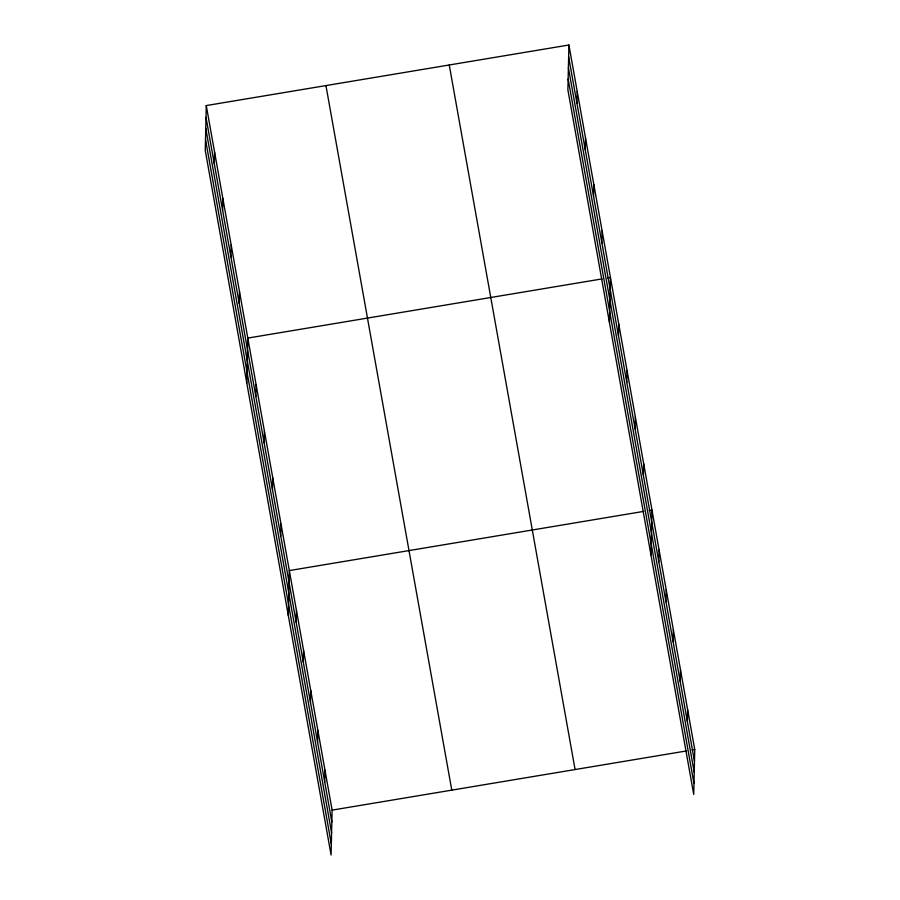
<?xml version="1.0" encoding="UTF-8"?>
<svg xmlns="http://www.w3.org/2000/svg" width="900" height="900" viewBox="0 0 900 900"><rect width="100%" height="100%" fill="white"/><g stroke="black" fill="none" stroke-linecap="round" stroke-linejoin="round"><path stroke-width="1.35" d="M206.269 105.57L205.256 150.446L331.088 855L332.111 810.124L206.269 105.57L568.913 45L694.744 749.554L693.731 794.43L567.889 89.876L568.913 45M214.312 163.89L214.583 152.078M222.615 210.386L222.885 198.574M230.917 256.894L231.188 245.07M239.22 303.39L239.49 291.577M246.78 382.95L247.804 338.074L602.179 278.887M255.836 396.394L256.106 384.581M264.139 442.89L264.409 431.077M272.441 489.397L272.711 477.574M280.755 535.894L281.014 524.081M288.304 615.454L289.327 570.577L643.714 511.391M296.19 622.316L296.449 610.504M303.311 662.242L303.581 650.43M310.444 702.169L310.714 690.356M317.576 742.095L317.846 730.283M324.709 782.021L324.979 770.209M576.945 103.32L577.215 91.496M585.259 149.816L585.518 138.004M593.561 196.324L593.831 184.5M601.864 242.82L602.134 231.007M609.424 322.38L610.436 277.504L607.68 277.965M618.469 335.824L618.739 324M626.783 382.32L627.041 370.507M635.085 428.827L635.355 417.004M643.387 475.324L643.658 463.511M650.947 554.884L651.96 510.007L649.215 510.469M658.822 561.746L659.092 549.934M665.955 601.673L666.225 589.86M673.087 641.599L673.357 629.786M680.22 681.525L680.479 669.712M687.341 721.451L687.611 709.627M332.111 810.124L686.486 750.938M691.999 750.015L694.744 749.554M568.642 56.812L694.474 761.377M568.395 67.725L694.226 772.279M568.136 78.964L693.979 783.518M449.246 64.991L575.077 769.545M325.946 85.579L451.777 790.144M206.01 117.394L331.841 821.947M205.763 128.295L331.594 832.849M205.504 139.534L331.335 844.087"/></g></svg>
